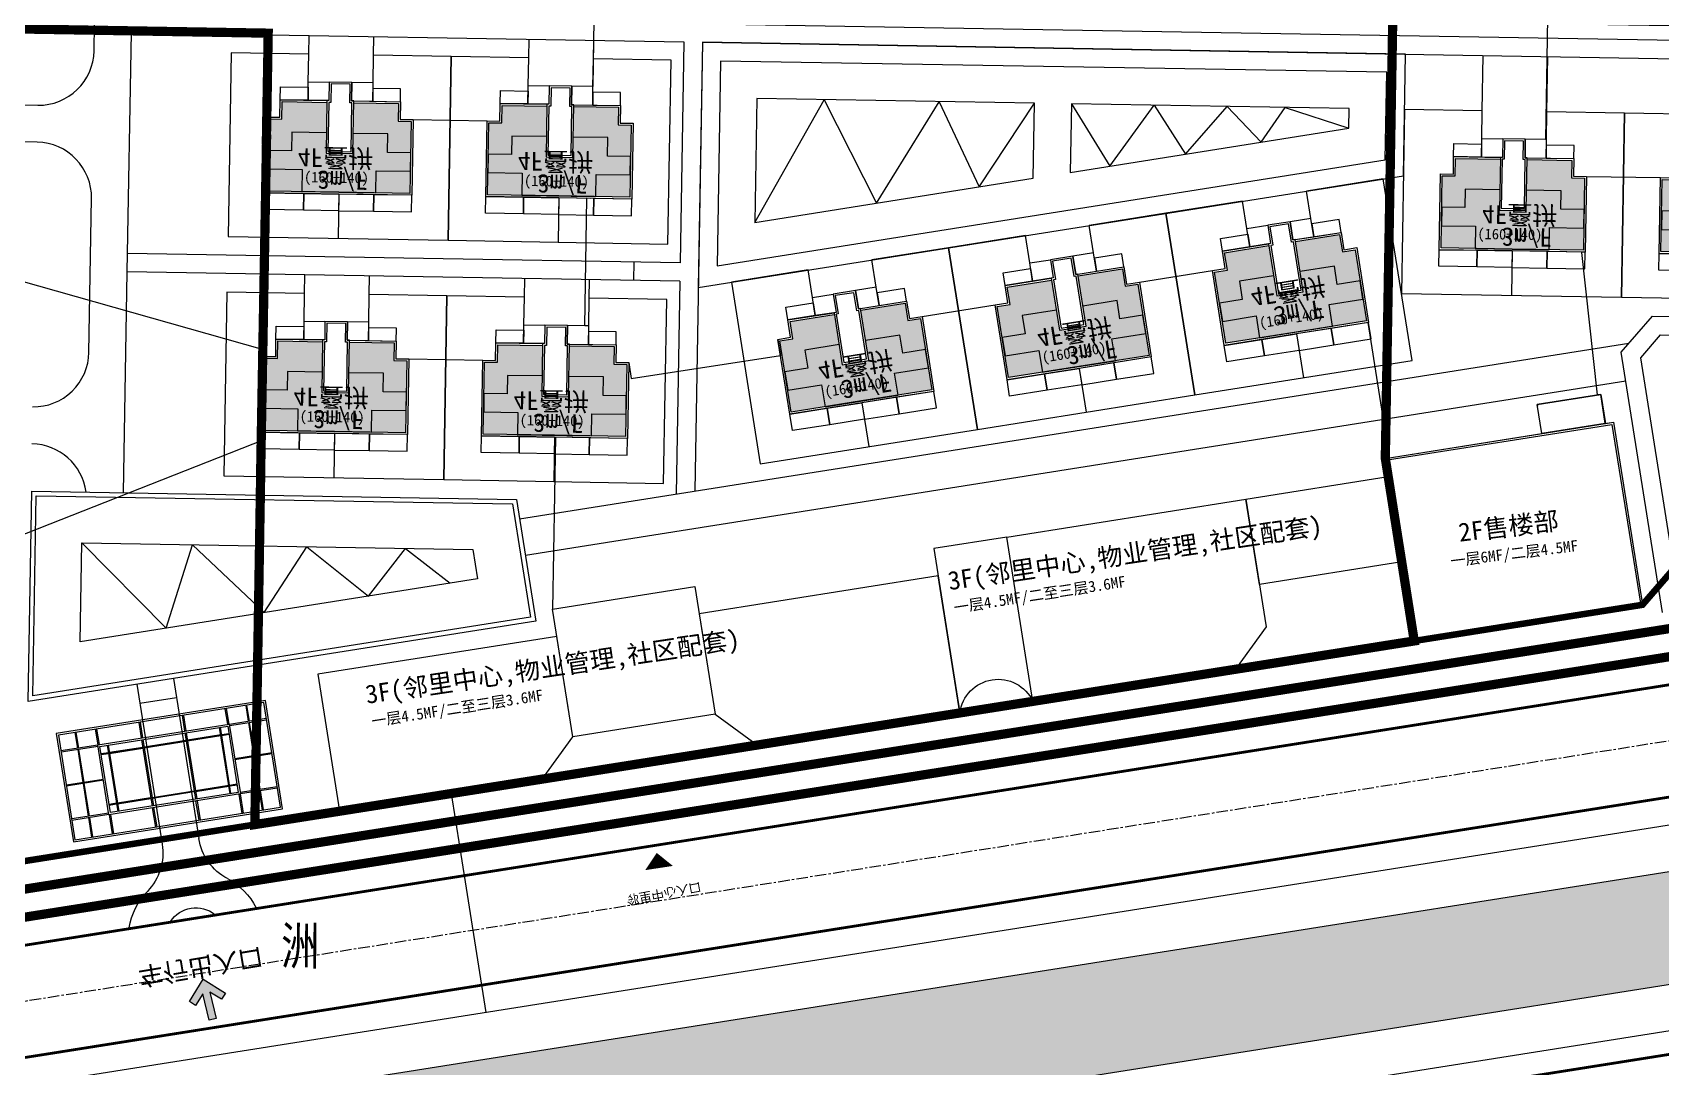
# Model space of a CAD drawing. Header units: millimetres. Extents: x -439850 to 937902, y 3556331 to 4108180.
# Drawn here: x 658582 to 834799, y 3772075 to 3884047 of the extents above; entities that cross this region are included whole.
import ezdxf

# ---------------------------------------------------------------- set-up
doc = ezdxf.new("R2010")
doc.units = ezdxf.units.MM
doc.header["$LTSCALE"] = 1000
doc.header["$MEASUREMENT"] = 0
doc.linetypes.add('CENTER', pattern=[2, 1.25, -0.25, 0.25, -0.25])
doc.linetypes.add('DASHED', pattern=[0.75, 0.5, -0.25])
for name, color, linetype in [('02E1水域', 131, 'Continuous'), ('02E1水域_H', 131, 'Continuous'), ('0总图道路侧石线铺装轮廓线 台阶 转折线 剖面图面层', 4, 'Continuous'), ('11E1水域', 7, 'Continuous'), ('14中心线', 1, 'CENTER'), ('14缘石线', 7, 'Continuous'), ('14道路红线', 7, 'Continuous'), ('18标注', 7, 'Continuous'), ('19图框', 7, 'Continuous'), ('DC调整', 1, 'Continuous'), ('TREE', 3, 'Continuous'), ('商业', 2, 'Continuous'), ('地库线', 7, 'Continuous'), ('建筑外轮廓线', 6, 'Continuous'), ('文字', 7, 'Continuous'), ('红线按路', 200, 'Continuous'), ('道路', 7, 'Continuous')]:
    doc.layers.add(name, color=color, linetype=linetype)
doc.styles.add('-黑体', font='simhei.ttf')
doc.styles.add('ST', font='', dxfattribs={"width": 0.75})
doc.styles.add('坐标标注', font='times.ttf', dxfattribs={"width": 0.75})
doc.styles.add('样式 1', font='simhei.ttf')
doc.styles.get('ST').set_extended_font_data('NSimSun')
doc.dimstyles.new('FAST', dxfattribs={"dimtxt": 1, "dimasz": 0.5, "dimexe": 0.5, "dimexo": 0.5, "dimgap": 1, "dimtad": 1, "dimzin": 4, "dimdsep": 46, "dimtxsty": '坐标标注', "dimblk": '尺寸起止点', "dimcen": 1, "dimadec": 1, "dimazin": 1, "dimtfac": 1, "dimtmove": 2, "dimatfit": 3, "dimldrblk": 'ARCHTICK', "dimfxl": 1.25, "dimarcsym": 0})

# ---------------------------------------------------------------- blocks, each defined once
blk = doc.blocks.new('sagg21asa21fas')
at = {"ltscale": 0.02}
h = blk.add_hatch(color=40, dxfattribs=at)
h.dxf.hatch_style = 1
h.paths.add_polyline_path([(437140.67, 3586214.12), (437139.27, 3586214.12), (437139.27, 3586216.02), (437134.42, 3586216.02), (437134.42, 3586212.72), (437138.17, 3586212.72), (437138.17, 3586210.72), (437140.67, 3586210.72)])
h.paths.add_polyline_path([(437131.52, 3586216.02), (437126.67, 3586216.02), (437126.67, 3586214.12), (437125.27, 3586214.12), (437125.27, 3586210.72), (437127.77, 3586210.72), (437127.77, 3586212.72), (437131.52, 3586212.72)])
h.paths.add_polyline_path([(437140.67, 3586210.72), (437138.17, 3586210.72), (437138.17, 3586212.72), (437134.42, 3586212.72), (437134.42, 3586210.52), (437131.52, 3586210.52), (437131.52, 3586212.72), (437127.77, 3586212.72), (437127.77, 3586210.72), (437125.27, 3586210.72), (437125.27, 3586208.72), (437128.97, 3586208.72), (437128.97, 3586206.32), (437136.97, 3586206.32), (437136.97, 3586208.72), (437140.67, 3586208.72)])
h.paths.add_polyline_path([(437128.97, 3586208.72), (437125.27, 3586208.72), (437125.27, 3586206.32), (437128.97, 3586206.32)], flags=17)
h.paths.add_polyline_path([(437140.67, 3586208.72), (437136.97, 3586208.72), (437136.97, 3586206.32), (437140.67, 3586206.32)], flags=17)
h.paths.add_polyline_path([(437128.83, 3586206.87), (437136.95, 3586206.87), (437136.95, 3586208.98), (437128.83, 3586208.98)], flags=25)
at = {"color": 76, "ltscale": 0.02}
for p, q in [((437129.47, 3586218.22), (437129.47, 3586221.22)), ((437136.47, 3586218.22), (437136.47, 3586221.22)), ((437132.97, 3586206.12), (437132.97, 3586201.32))]:
    blk.add_line(p, q, dxfattribs=at)
blk.add_lwpolyline([(437129.47, 3586221.22), (437121.07, 3586221.22), (437121.07, 3586201.32), (437144.87, 3586201.32), (437144.87, 3586221.22), (437136.47, 3586221.22)], dxfattribs=at)
at = {"layer": '建筑外轮廓线', "color": 8}
for points in [[(437129.47, 3586218.22), (437131.74, 3586218.22), (437131.74, 3586216.22), (437129.47, 3586216.22)], [(437131.94, 3586218.02), (437131.94, 3586216.02), (437131.72, 3586216.02), (437131.72, 3586210.72), (437134.22, 3586210.72), (437134.22, 3586216.02), (437133.99, 3586216.02), (437133.99, 3586218.02)], [(437136.47, 3586218.22), (437134.19, 3586218.22), (437134.19, 3586216.22), (437136.47, 3586216.22)], [(437126.47, 3586217.62), (437129.47, 3586217.62), (437129.47, 3586216.22), (437126.47, 3586216.22)], [(437139.47, 3586217.62), (437136.47, 3586217.62), (437136.47, 3586216.22), (437139.47, 3586216.22)], [(437125.07, 3586206.12), (437129.17, 3586206.12), (437129.17, 3586204.32), (437125.07, 3586204.32)], [(437129.17, 3586206.12), (437132.97, 3586206.12), (437132.97, 3586204.32), (437129.17, 3586204.32)], [(437136.77, 3586206.12), (437132.97, 3586206.12), (437132.97, 3586204.32), (437136.77, 3586204.32)], [(437140.87, 3586206.12), (437136.77, 3586206.12), (437136.77, 3586204.32), (437140.87, 3586204.32)]]:
    blk.add_lwpolyline(points, close=True, dxfattribs=at)
at = {"layer": '建筑外轮廓线', "color": 6}
blk.add_lwpolyline([(437131.74, 3586218.22), (437131.74, 3586216.22), (437131.52, 3586216.22), (437131.52, 3586210.52), (437134.42, 3586210.52), (437134.42, 3586216.22), (437134.19, 3586216.22), (437134.19, 3586218.22)], close=True, dxfattribs=at)
blk.add_lwpolyline([(437134.42, 3586216.22), (437139.47, 3586216.22), (437139.47, 3586214.32), (437140.87, 3586214.32), (437140.87, 3586206.12), (437132.97, 3586206.12), (437125.07, 3586206.12), (437125.07, 3586214.32), (437126.47, 3586214.32), (437126.47, 3586216.22), (437131.52, 3586216.22)], dxfattribs=at)
at = {"layer": '建筑外轮廓线', "color": 8}
for points in [[(437134.42, 3586216.02), (437139.27, 3586216.02), (437139.27, 3586214.12), (437140.67, 3586214.12), (437140.67, 3586206.32), (437132.97, 3586206.32), (437125.27, 3586206.32), (437125.27, 3586214.12), (437126.67, 3586214.12), (437126.67, 3586216.02), (437131.52, 3586216.02)], [(437131.52, 3586212.72), (437127.77, 3586212.72), (437127.77, 3586210.72), (437125.27, 3586210.72), (437125.27, 3586208.72), (437128.97, 3586208.72), (437128.97, 3586206.32), (437136.97, 3586206.32), (437136.97, 3586208.72), (437140.67, 3586208.72), (437140.67, 3586210.72), (437138.17, 3586210.72), (437138.17, 3586212.72), (437134.42, 3586212.72)]]:
    blk.add_lwpolyline(points, dxfattribs=at)
at = {"layer": 'DC调整', "color": 3, "style": '样式 1'}
blk.add_text('(160+140)', height=1.147, dxfattribs=at).set_placement((437129.18, 3586207.34))
blk = doc.blocks.new('aysagafd')
at = {"layer": '0总图道路侧石线铺装轮廓线 台阶 转折线 剖面图面层'}
for p, q in [((439440.11, 3581415.43), (439440.11, 3581419.48)), ((439440.26, 3581415.43), (439440.26, 3581419.48)), ((439443.87, 3581415.43), (439443.87, 3581419.48)), ((439443.97, 3581415.43), (439443.97, 3581419.48)), ((439443.97, 3581415.43), (439443.97, 3581419.48)), ((439447.57, 3581415.43), (439447.57, 3581419.48)), ((439447.72, 3581415.43), (439447.72, 3581419.48)), ((439440.11, 3581417.63), (439438.39, 3581417.63)), ((439440.11, 3581417.53), (439438.39, 3581417.53)), ((439443.87, 3581417.63), (439440.26, 3581417.63)), ((439443.87, 3581417.53), (439440.26, 3581417.53)), ((439447.57, 3581417.63), (439443.97, 3581417.63)), ((439447.57, 3581417.53), (439443.97, 3581417.53)), ((439449.85, 3581417.63), (439447.72, 3581417.63)), ((439449.85, 3581417.53), (439447.72, 3581417.53)), ((439440.09, 3581415.4), (439438.39, 3581415.4)), ((439440.09, 3581415.25), (439438.39, 3581415.25)), ((439447.55, 3581414.43), (439440.29, 3581414.43)), ((439447.55, 3581414.33), (439440.29, 3581414.33)), ((439441.12, 3581415.23), (439441.12, 3581414.43)), ((439441.12, 3581414.33), (439441.12, 3581410.68)), ((439441.22, 3581415.23), (439441.22, 3581414.43)), ((439441.22, 3581414.33), (439441.22, 3581410.68)), ((439446.62, 3581414.43), (439446.62, 3581415.23)), ((439446.62, 3581410.68), (439446.62, 3581414.33)), ((439446.72, 3581414.43), (439446.72, 3581415.23)), ((439446.72, 3581410.68), (439446.72, 3581414.33)), ((439447.75, 3581415.4), (439449.85, 3581415.4)), ((439447.75, 3581415.25), (439449.85, 3581415.25)), ((439438.39, 3581410.68), (439440.09, 3581410.68)), ((439438.39, 3581410.53), (439440.09, 3581410.53)), ((439440.29, 3581410.68), (439447.55, 3581410.68)), ((439440.29, 3581410.53), (439447.55, 3581410.53)), ((439441.12, 3581410.53), (439441.12, 3581405.93)), ((439441.22, 3581410.53), (439441.22, 3581405.93)), ((439446.62, 3581405.93), (439446.62, 3581410.53)), ((439446.72, 3581405.93), (439446.72, 3581410.53)), ((439447.75, 3581410.68), (439449.85, 3581410.68)), ((439447.75, 3581410.53), (439449.85, 3581410.53)), ((439438.39, 3581405.93), (439440.09, 3581405.93)), ((439438.39, 3581405.78), (439440.09, 3581405.78)), ((439440.29, 3581405.93), (439447.55, 3581405.93)), ((439440.29, 3581405.78), (439447.55, 3581405.78)), ((439441.12, 3581405.78), (439441.12, 3581402.13)), ((439441.22, 3581405.78), (439441.22, 3581402.13)), ((439441.22, 3581402.13), (439441.22, 3581405.78)), ((439446.62, 3581402.13), (439446.62, 3581405.78)), ((439446.72, 3581402.13), (439446.72, 3581405.78)), ((439447.75, 3581405.93), (439449.85, 3581405.93)), ((439447.75, 3581405.78), (439449.85, 3581405.78)), ((439440.29, 3581402.13), (439447.55, 3581402.13)), ((439440.29, 3581402.03), (439447.55, 3581402.03)), ((439441.12, 3581402.03), (439441.12, 3581401.23)), ((439441.22, 3581402.03), (439441.22, 3581401.23)), ((439446.62, 3581401.23), (439446.62, 3581402.03)), ((439446.72, 3581401.23), (439446.72, 3581402.03)), ((439440.09, 3581401.2), (439438.39, 3581401.2)), ((439440.09, 3581401.05), (439438.39, 3581401.05)), ((439440.11, 3581401.03), (439440.11, 3581396.98)), ((439440.26, 3581401.03), (439440.26, 3581396.98)), ((439443.87, 3581401.03), (439443.87, 3581396.98)), ((439443.97, 3581401.03), (439443.97, 3581396.98)), ((439443.97, 3581401.03), (439443.97, 3581396.98)), ((439447.57, 3581401.03), (439447.57, 3581396.98)), ((439447.72, 3581401.03), (439447.72, 3581396.98)), ((439447.75, 3581401.2), (439449.85, 3581401.2)), ((439447.75, 3581401.05), (439449.85, 3581401.05)), ((439440.11, 3581398.93), (439438.39, 3581398.93)), ((439440.11, 3581398.83), (439438.39, 3581398.83)), ((439443.87, 3581398.93), (439440.26, 3581398.93)), ((439443.87, 3581398.83), (439440.26, 3581398.83)), ((439447.57, 3581398.93), (439443.97, 3581398.93)), ((439447.57, 3581398.83), (439443.97, 3581398.83)), ((439449.85, 3581398.93), (439447.72, 3581398.93)), ((439449.85, 3581398.83), (439447.72, 3581398.83))]:
    blk.add_line(p, q, dxfattribs=at)
for points in [[(439450.05, 3581396.78), (439450.05, 3581419.68), (439438.19, 3581419.68), (439438.19, 3581396.78)], [(439449.85, 3581396.98), (439449.85, 3581419.48), (439438.39, 3581419.48), (439438.39, 3581396.98)]]:
    blk.add_lwpolyline(points, close=True, dxfattribs=at)
at = {"layer": '0总图道路侧石线铺装轮廓线 台阶 转折线 剖面图面层', "color": 2}
for points in [[(439440.09, 3581401.03), (439440.09, 3581415.43), (439447.75, 3581415.43), (439447.75, 3581401.03)], [(439440.29, 3581415.23), (439447.55, 3581415.23), (439447.55, 3581401.23), (439440.29, 3581401.23)]]:
    blk.add_lwpolyline(points, close=True, dxfattribs=at)
blk = doc.blocks.new('agdsgsdfaf')
at = {"layer": '0总图道路侧石线铺装轮廓线 台阶 转折线 剖面图面层', "color": 0}
blk.add_lwpolyline([(439486.16, 3581418.39), (439486.16, 3581421.56), (439479.2, 3581421.56), (439479.2, 3581421.39)], dxfattribs=at)
for points in [[(439479.2, 3581421.56), (439486.16, 3581421.56), (439486.16, 3581418.39), (439479.2, 3581418.39)], [(439462.06, 3581418.39), (439487.06, 3581418.39), (439487.06, 3581398.39), (439462.06, 3581398.39)], [(439462.26, 3581418.19), (439486.86, 3581418.19), (439486.86, 3581398.59), (439462.26, 3581398.59)]]:
    blk.add_lwpolyline(points, close=True, dxfattribs=at)
blk = doc.blocks.new('尺寸起止点')
for p, q in [((-2, 0), (2, 0)), ((0, -2), (0, 2))]:
    blk.add_line(p, q)
blk.add_lwpolyline([(-1, -1, 0.5, 0.5, 0), (1, 1, 0, 0, 0)], format="xyseb")
blk = doc.blocks.new('*D117')
at = {"layer": '18标注', "color": 0, "lineweight": -2, "ltscale": 0.02, "transparency": 16777216}
for p, q in [((656866, 3856522), (657072, 3857251)), ((657073, 3857251), (683688, 3849732)), ((683482, 3849003), (683688, 3849732))]:
    blk.add_line(p, q, dxfattribs=at)
at = {"layer": 'Defpoints', "color": 0, "ltscale": 0.02, "transparency": 16777216}
for p in [(656866, 3856521), (683482, 3849002), (683688, 3849732)]:
    blk.add_point(p, dxfattribs=at)
at = {"layer": '18标注', "color": 0, "lineweight": -2, "ltscale": 0.02, "transparency": 16777216, "xscale": 0.5, "yscale": 0.5, "zscale": 0.5}
for p, rotation in [((657072, 3857251), 164.2246051162839), ((683688, 3849732), 344.224605116284)]:
    blk.add_blockref('尺寸起止点', p, dxfattribs=dict(at, rotation=rotation))
at = {"layer": '18标注', "color": 0, "ltscale": 0.02, "transparency": 16777216, "insert": (670381, 3853493), "char_height": 1, "attachment_point": 5, "rotation": 344.22461, "style": '坐标标注'}
blk.add_mtext('27657.54', dxfattribs=at)
blk = doc.blocks.new('_ArchTick')
at = {"color": 0, "linetype": 'ByBlock', "const_width": 0.4}
blk.add_lwpolyline([(-0.5, -0.5), (0.5, 0.5)], dxfattribs=at)
blk = doc.blocks.new('*D118')
at = {"layer": '18标注', "color": 0, "lineweight": -2, "ltscale": 0.02, "transparency": 16777216}
for p, q in [((656727, 3829412), (683648, 3840030)), ((683344, 3840803), (683649, 3840029)), ((656421, 3830185), (656726, 3829412))]:
    blk.add_line(p, q, dxfattribs=at)
at = {"layer": 'Defpoints', "color": 0, "ltscale": 0.02, "transparency": 16777216}
for p in [(683343, 3840803), (683648, 3840030), (656421, 3830186)]:
    blk.add_point(p, dxfattribs=at)
at = {"layer": '18标注', "color": 0, "lineweight": -2, "ltscale": 0.02, "transparency": 16777216, "xscale": 0.5, "yscale": 0.5, "zscale": 0.5}
for p, rotation in [((683648, 3840030), 21.52295593670336), ((656726, 3829412), 201.5229559367034)]:
    blk.add_blockref('尺寸起止点', p, dxfattribs=dict(at, rotation=rotation))
at = {"layer": '18标注', "color": 0, "ltscale": 0.02, "transparency": 16777216, "insert": (670187, 3834722), "char_height": 1, "attachment_point": 5, "rotation": 21.52296, "style": '坐标标注'}
blk.add_mtext('28940.36', dxfattribs=at)
blk = doc.blocks.new('*D120')
at = {"layer": '18标注', "color": 0, "lineweight": -2, "ltscale": 0.02, "transparency": 16777216}
for p, q in [((719219, 3878203), (719452, 3892000)), ((719444, 3892001), (719453, 3892000)), ((719210, 3878203), (719219, 3878202))]:
    blk.add_line(p, q, dxfattribs=at)
at = {"layer": 'Defpoints', "color": 0, "ltscale": 0.02, "transparency": 16777216}
for p in [(719443, 3892001), (719452, 3892000), (719210, 3878203)]:
    blk.add_point(p, dxfattribs=at)
at = {"layer": '18标注', "color": 0, "lineweight": -2, "ltscale": 0.02, "transparency": 16777216, "xscale": 0.5, "yscale": 0.5, "zscale": 0.5}
for p, rotation in [((719452, 3892000), 89.03166356674527), ((719219, 3878202), 269.0316635667453)]:
    blk.add_blockref('尺寸起止点', p, dxfattribs=dict(at, rotation=rotation))
at = {"layer": '18标注', "color": 0, "ltscale": 0.02, "transparency": 16777216, "insert": (719334, 3885101), "char_height": 1, "attachment_point": 5, "rotation": 89.03166, "style": '坐标标注'}
blk.add_mtext('13800.00', dxfattribs=at)
blk = doc.blocks.new('*D121')
at = {"layer": '18标注', "color": 0, "lineweight": -2, "ltscale": 0.02, "transparency": 16777216}
for p, q in [((718328, 3852314), (718561, 3866111)), ((718976, 3866105), (718561, 3866112)), ((718742, 3852307), (718327, 3852314))]:
    blk.add_line(p, q, dxfattribs=at)
at = {"layer": 'Defpoints', "color": 0, "ltscale": 0.02, "transparency": 16777216}
for p in [(718561, 3866112), (718976, 3866105), (718743, 3852307)]:
    blk.add_point(p, dxfattribs=at)
at = {"layer": '18标注', "color": 0, "lineweight": -2, "ltscale": 0.02, "transparency": 16777216, "xscale": 0.5, "yscale": 0.5, "zscale": 0.5}
for p, rotation in [((718561, 3866112), 89.03166356674527), ((718328, 3852314), 269.0316635667453)]:
    blk.add_blockref('尺寸起止点', p, dxfattribs=dict(at, rotation=rotation))
at = {"layer": '18标注', "color": 0, "ltscale": 0.02, "transparency": 16777216, "insert": (718443, 3859213), "char_height": 1, "attachment_point": 5, "rotation": 89.03166, "style": '坐标标注'}
blk.add_mtext('13800.00', dxfattribs=at)
blk = doc.blocks.new('*D122')
at = {"layer": '18标注', "color": 0, "lineweight": -2, "ltscale": 0.02, "transparency": 16777216}
for p, q in [((714879, 3821676), (715194, 3840264)), ((715151, 3840266), (715194, 3840265)), ((714837, 3821676), (714880, 3821676))]:
    blk.add_line(p, q, dxfattribs=at)
at = {"layer": 'Defpoints', "color": 0, "ltscale": 0.02, "transparency": 16777216}
for p in [(715150, 3840266), (715194, 3840265), (714836, 3821676)]:
    blk.add_point(p, dxfattribs=at)
at = {"layer": '18标注', "color": 0, "lineweight": -2, "ltscale": 0.02, "transparency": 16777216, "xscale": 0.5, "yscale": 0.5, "zscale": 0.5}
for p, rotation in [((715194, 3840265), 89.03166356674527), ((714879, 3821676), 269.0316635667453)]:
    blk.add_blockref('尺寸起止点', p, dxfattribs=dict(at, rotation=rotation))
at = {"layer": '18标注', "color": 0, "ltscale": 0.02, "transparency": 16777216, "insert": (715035, 3830970), "char_height": 1, "attachment_point": 5, "rotation": 89.03166, "style": '坐标标注'}
blk.add_mtext('18591.88', dxfattribs=at)
blk = doc.blocks.new('*D123')
at = {"layer": '18标注', "color": 0, "lineweight": -2, "ltscale": 0.02, "transparency": 16777216}
for p, q in [((739213, 3850849), (739483, 3849119)), ((723347, 3846602), (739482, 3849119)), ((723076, 3848332), (723346, 3846602))]:
    blk.add_line(p, q, dxfattribs=at)
at = {"layer": 'Defpoints', "color": 0, "ltscale": 0.02, "transparency": 16777216}
for p in [(739213, 3850850), (739483, 3849119), (723076, 3848333)]:
    blk.add_point(p, dxfattribs=at)
at = {"layer": '18标注', "color": 0, "lineweight": -2, "ltscale": 0.02, "transparency": 16777216, "xscale": 0.5, "yscale": 0.5, "zscale": 0.5}
for p, rotation in [((739483, 3849119), 8.8658795685644), ((723346, 3846602), 188.8658795685643)]:
    blk.add_blockref('尺寸起止点', p, dxfattribs=dict(at, rotation=rotation))
at = {"layer": '18标注', "color": 0, "ltscale": 0.02, "transparency": 16777216, "insert": (731414, 3847862), "char_height": 1, "attachment_point": 5, "rotation": 8.86588, "style": '坐标标注'}
blk.add_mtext('16331.59', dxfattribs=at)
blk = doc.blocks.new('*D70')
at = {"layer": '18标注', "color": 0, "lineweight": -2, "ltscale": 0.02, "transparency": 16777216}
for p, q in [((803114, 3852671), (803039, 3852659)), ((803039, 3852659), (805355, 3838042)), ((805430, 3838053), (805354, 3838041))]:
    blk.add_line(p, q, dxfattribs=at)
at = {"layer": 'Defpoints', "color": 0, "ltscale": 0.02, "transparency": 16777216}
for p in [(803115, 3852671), (805355, 3838041), (805431, 3838053)]:
    blk.add_point(p, dxfattribs=at)
at = {"layer": '18标注', "color": 0, "lineweight": -2, "ltscale": 0.02, "transparency": 16777216, "xscale": 0.5, "yscale": 0.5, "zscale": 0.5}
for p, rotation in [((803039, 3852659), 99.00195863365231), ((805355, 3838041), 279.0019586336523)]:
    blk.add_blockref('尺寸起止点', p, dxfattribs=dict(at, rotation=rotation))
at = {"layer": '18标注', "color": 0, "ltscale": 0.02, "transparency": 16777216, "insert": (804199, 3845350), "char_height": 1, "attachment_point": 5, "rotation": 279.00196, "style": '坐标标注'}
blk.add_mtext('14800.00', dxfattribs=at)
blk = doc.blocks.new('*D125')
at = {"layer": '18标注', "color": 0, "lineweight": -2, "ltscale": 0.02, "transparency": 16777216}
for p, q in [((822284, 3872460), (822585, 3890257)), ((822655, 3890256), (822584, 3890257)), ((822354, 3872459), (822283, 3872460))]:
    blk.add_line(p, q, dxfattribs=at)
at = {"layer": 'Defpoints', "color": 0, "ltscale": 0.02, "transparency": 16777216}
for p in [(822585, 3890257), (822655, 3890256), (822354, 3872459)]:
    blk.add_point(p, dxfattribs=at)
at = {"layer": '18标注', "color": 0, "lineweight": -2, "ltscale": 0.02, "transparency": 16777216, "xscale": 0.5, "yscale": 0.5, "zscale": 0.5}
for p, rotation in [((822585, 3890257), 89.03166356674527), ((822284, 3872460), 269.0316635667453)]:
    blk.add_blockref('尺寸起止点', p, dxfattribs=dict(at, rotation=rotation))
at = {"layer": '18标注', "color": 0, "ltscale": 0.02, "transparency": 16777216, "insert": (822433, 3881359), "char_height": 1, "attachment_point": 5, "rotation": 89.03166, "style": '坐标标注'}
blk.add_mtext('17800.00', dxfattribs=at)
blk = doc.blocks.new('*D126')
at = {"layer": '18标注', "color": 0, "lineweight": -2, "ltscale": 0.02, "transparency": 16777216}
for p, q in [((826549, 3860286), (826162, 3860244)), ((826163, 3860243), (827848, 3844839)), ((828234, 3844881), (827848, 3844838))]:
    blk.add_line(p, q, dxfattribs=at)
at = {"layer": 'Defpoints', "color": 0, "ltscale": 0.02, "transparency": 16777216}
for p in [(826549, 3860286), (827848, 3844838), (828235, 3844881)]:
    blk.add_point(p, dxfattribs=at)
at = {"layer": '18标注', "color": 0, "lineweight": -2, "ltscale": 0.02, "transparency": 16777216, "xscale": 0.5, "yscale": 0.5, "zscale": 0.5}
for p, rotation in [((826163, 3860244), 96.24452158479336), ((827848, 3844838), 276.2445215847934)]:
    blk.add_blockref('尺寸起止点', p, dxfattribs=dict(at, rotation=rotation))
at = {"layer": '18标注', "color": 0, "ltscale": 0.02, "transparency": 16777216, "insert": (827007, 3852541), "char_height": 1, "attachment_point": 5, "rotation": 276.24452, "style": '坐标标注'}
blk.add_mtext('15497.33', dxfattribs=at)
blk = doc.blocks.new('*D93')
at = {"layer": '18标注', "color": 0, "lineweight": -2, "ltscale": 0.02, "transparency": 16777216}
blk.add_line((699747, 3874631), (707745, 3874496), dxfattribs=at)
at = {"layer": 'Defpoints', "color": 0, "ltscale": 0.02, "transparency": 16777216}
for p in [(699747, 3874631), (707746, 3874496), (707746, 3874496)]:
    blk.add_point(p, dxfattribs=at)
at = {"layer": '18标注', "color": 0, "lineweight": -2, "ltscale": 0.02, "transparency": 16777216, "xscale": 0.5, "yscale": 0.5, "zscale": 0.5}
for p, rotation in [((699747, 3874631), 179.0316652773837), ((707746, 3874496), 359.0316652773836)]:
    blk.add_blockref('尺寸起止点', p, dxfattribs=dict(at, rotation=rotation))
at = {"layer": '18标注', "color": 0, "ltscale": 0.02, "transparency": 16777216, "insert": (703746, 3874565), "char_height": 1, "attachment_point": 5, "rotation": 359.03167, "style": '坐标标注'}
blk.add_mtext('8000.00', dxfattribs=at)
blk = doc.blocks.new('*D94')
at = {"layer": '18标注', "color": 0, "lineweight": -2, "ltscale": 0.02, "transparency": 16777216}
blk.add_line((699280, 3848735), (707278, 3848600), dxfattribs=at)
at = {"layer": 'Defpoints', "color": 0, "ltscale": 0.02, "transparency": 16777216}
for p in [(699280, 3848735), (707279, 3848600), (707279, 3848600)]:
    blk.add_point(p, dxfattribs=at)
at = {"layer": '18标注', "color": 0, "lineweight": -2, "ltscale": 0.02, "transparency": 16777216, "xscale": 0.5, "yscale": 0.5, "zscale": 0.5}
for p, rotation in [((699280, 3848735), 179.0316652705689), ((707279, 3848600), 359.0316652705689)]:
    blk.add_blockref('尺寸起止点', p, dxfattribs=dict(at, rotation=rotation))
at = {"layer": '18标注', "color": 0, "ltscale": 0.02, "transparency": 16777216, "insert": (703279, 3848669), "char_height": 1, "attachment_point": 5, "rotation": 359.03167, "style": '坐标标注'}
blk.add_mtext('8000.00', dxfattribs=at)
blk = doc.blocks.new('*D95')
at = {"layer": '18标注', "color": 0, "lineweight": -2, "ltscale": 0.02, "transparency": 16777216}
blk.add_line((826688, 3868485), (834686, 3868350), dxfattribs=at)
at = {"layer": 'Defpoints', "color": 0, "ltscale": 0.02, "transparency": 16777216}
for p in [(826688, 3868485), (834687, 3868350), (834687, 3868350)]:
    blk.add_point(p, dxfattribs=at)
at = {"layer": '18标注', "color": 0, "lineweight": -2, "ltscale": 0.02, "transparency": 16777216, "xscale": 0.5, "yscale": 0.5, "zscale": 0.5}
for p, rotation in [((826688, 3868485), 179.0316652671399), ((834687, 3868350), 359.0316652671399)]:
    blk.add_blockref('尺寸起止点', p, dxfattribs=dict(at, rotation=rotation))
at = {"layer": '18标注', "color": 0, "ltscale": 0.02, "transparency": 16777216, "insert": (830687, 3868419), "char_height": 1, "attachment_point": 5, "rotation": 359.03167, "style": '坐标标注'}
blk.add_mtext('8000.00', dxfattribs=at)
blk = doc.blocks.new('*D96')
at = {"layer": '18标注', "color": 0, "lineweight": -2, "ltscale": 0.02, "transparency": 16777216}
blk.add_line((754819, 3853322), (762719, 3854574), dxfattribs=at)
at = {"layer": 'Defpoints', "color": 0, "ltscale": 0.02, "transparency": 16777216}
for p in [(762720, 3854574), (762720, 3854574), (754818, 3853322)]:
    blk.add_point(p, dxfattribs=at)
at = {"layer": '18标注', "color": 0, "lineweight": -2, "ltscale": 0.02, "transparency": 16777216, "xscale": 0.5, "yscale": 0.5, "zscale": 0.5}
for p, rotation in [((762720, 3854574), 9.0019524049008), ((754818, 3853322), 189.0019524049008)]:
    blk.add_blockref('尺寸起止点', p, dxfattribs=dict(at, rotation=rotation))
at = {"layer": '18标注', "color": 0, "ltscale": 0.02, "transparency": 16777216, "insert": (758769, 3853950), "char_height": 1, "attachment_point": 5, "rotation": 9.00195, "style": '坐标标注'}
blk.add_mtext('8000.00', dxfattribs=at)
blk = doc.blocks.new('*D97')
at = {"layer": '18标注', "color": 0, "lineweight": -2, "ltscale": 0.02, "transparency": 16777216}
blk.add_line((778326, 3857046), (786226, 3858298), dxfattribs=at)
at = {"layer": 'Defpoints', "color": 0, "ltscale": 0.02, "transparency": 16777216}
for p in [(786227, 3858298), (786227, 3858298), (778325, 3857046)]:
    blk.add_point(p, dxfattribs=at)
at = {"layer": '18标注', "color": 0, "lineweight": -2, "ltscale": 0.02, "transparency": 16777216, "xscale": 0.5, "yscale": 0.5, "zscale": 0.5}
for p, rotation in [((786227, 3858298), 9.001960182445028), ((778325, 3857046), 189.001960182445)]:
    blk.add_blockref('尺寸起止点', p, dxfattribs=dict(at, rotation=rotation))
at = {"layer": '18标注', "color": 0, "ltscale": 0.02, "transparency": 16777216, "insert": (782276, 3857673), "char_height": 1, "attachment_point": 5, "rotation": 9.00196, "style": '坐标标注'}
blk.add_mtext('8000.00', dxfattribs=at)
blk = doc.blocks.new('*D73')
at = {"layer": '18标注', "color": 0, "lineweight": -2, "ltscale": 0.02, "transparency": 16777216}
blk.add_line((707668, 3778018), (704852, 3795795), dxfattribs=at)
at = {"layer": 'Defpoints', "color": 0, "ltscale": 0.02, "transparency": 16777216}
for p in [(704852, 3795796), (704852, 3795796), (707668, 3778017)]:
    blk.add_point(p, dxfattribs=at)
at = {"layer": '18标注', "color": 0, "lineweight": -2, "ltscale": 0.02, "transparency": 16777216, "xscale": 0.5, "yscale": 0.5, "zscale": 0.5}
for p, rotation in [((704852, 3795796), 99.00195863784595), ((707668, 3778017), 279.001958637846)]:
    blk.add_blockref('尺寸起止点', p, dxfattribs=dict(at, rotation=rotation))
at = {"layer": '18标注', "color": 0, "ltscale": 0.02, "transparency": 16777216, "insert": (706262, 3786907), "char_height": 1, "attachment_point": 5, "rotation": 279.00196, "style": '坐标标注'}
blk.add_mtext('18000.00', dxfattribs=at)
blk = doc.blocks.new('*D76')
at = {"layer": '18标注', "color": 0, "lineweight": -2, "ltscale": 0.02, "transparency": 16777216}
blk.add_line((704852, 3795796), (703913, 3801721), dxfattribs=at)
at = {"layer": 'Defpoints', "color": 0, "ltscale": 0.02, "transparency": 16777216}
for p in [(703913, 3801722), (703913, 3801722), (704852, 3795796)]:
    blk.add_point(p, dxfattribs=at)
at = {"layer": '18标注', "color": 0, "lineweight": -2, "ltscale": 0.02, "transparency": 16777216, "xscale": 0.5, "yscale": 0.5, "zscale": 0.5}
for p, rotation in [((703913, 3801722), 99.00195863689599), ((704852, 3795796), 279.001958636896)]:
    blk.add_blockref('尺寸起止点', p, dxfattribs=dict(at, rotation=rotation))
at = {"layer": '18标注', "color": 0, "ltscale": 0.02, "transparency": 16777216, "insert": (706158, 3799067), "char_height": 1, "attachment_point": 5, "rotation": 279.00196, "style": '坐标标注'}
blk.add_mtext('6000.00', dxfattribs=at)
blk = doc.blocks.new('*D99')
at = {"layer": '18标注', "color": 0, "lineweight": -2, "ltscale": 0.02, "transparency": 16777216}
blk.add_line((670195, 3811483), (674144, 3812108), dxfattribs=at)
at = {"layer": 'Defpoints', "color": 0, "ltscale": 0.02, "transparency": 16777216}
for p in [(674145, 3812108), (674145, 3812108), (670194, 3811483)]:
    blk.add_point(p, dxfattribs=at)
at = {"layer": '18标注', "color": 0, "lineweight": -2, "ltscale": 0.02, "transparency": 16777216, "xscale": 0.5, "yscale": 0.5, "zscale": 0.5}
for p, rotation in [((674145, 3812108), 9.001958597788846), ((670194, 3811483), 189.0019585977888)]:
    blk.add_blockref('尺寸起止点', p, dxfattribs=dict(at, rotation=rotation))
at = {"layer": '18标注', "color": 0, "ltscale": 0.02, "transparency": 16777216, "insert": (672169, 3811797), "char_height": 1, "attachment_point": 5, "rotation": 9.00196, "style": '坐标标注'}
blk.add_mtext('4000.00', dxfattribs=at)
blk = doc.blocks.new('*D101')
at = {"layer": '18标注', "color": 0, "lineweight": -2, "ltscale": 0.02, "transparency": 16777216}
blk.add_line((723615, 3857226), (723649, 3859224), dxfattribs=at)
at = {"layer": 'Defpoints', "color": 0, "ltscale": 0.02, "transparency": 16777216}
for p in [(723649, 3859225), (723649, 3859225), (723615, 3857225)]:
    blk.add_point(p, dxfattribs=at)
at = {"layer": '18标注', "color": 0, "lineweight": -2, "ltscale": 0.02, "transparency": 16777216, "xscale": 0.5, "yscale": 0.5, "zscale": 0.5}
for p, rotation in [((723649, 3859225), 89.03166357672914), ((723615, 3857225), 269.0316635767291)]:
    blk.add_blockref('尺寸起止点', p, dxfattribs=dict(at, rotation=rotation))
at = {"layer": '18标注', "color": 0, "ltscale": 0.02, "transparency": 16777216, "insert": (723630, 3858225), "char_height": 1, "attachment_point": 5, "rotation": 89.03166, "style": '坐标标注'}
blk.add_mtext('2000.00', dxfattribs=at)

msp = doc.modelspace()

# ---------------------------------------------------------------- hatches: boundary and pattern name
at = {"layer": '02E1水域_H', "extrusion": (0, 0, -1)}
msp.add_hatch(color=137, dxfattribs=at).paths.add_polyline_path([(-506472.664, 3737158.15), (-506430.808, 3732848.622), (-510273.849, 3729534.06), (-865589.902, 3785823.045), (-869502.729, 3790369.477), (-869535.385, 3794671.17), (-865682.248, 3797987.322), (-510392.034, 3741702.43)])
at = {"layer": '19图框', "linetype": 'Continuous'}
msp.add_hatch(color=256, dxfattribs=at).paths.add_polyline_path([(675561.939, 3779212.771), (676234.067, 3778795.976), (677012.563, 3780051.384), (677680.983, 3777200.753), (678450.969, 3777381.3), (677782.549, 3780231.932), (679037.957, 3779453.436), (679454.753, 3780125.565), (677051.949, 3781615.575)])

# ---------------------------------------------------------------- linework, layer by layer
at = {"layer": '02E1水域', "color": 7, "linetype": 'Continuous', "lineweight": 0, "ltscale": 0.02, "extrusion": (0, 0, -1)}
msp.add_lwpolyline([(-506472.664, 3737158.15), (-506430.808, 3732848.622), (-510273.849, 3729534.06), (-865589.902, 3785823.045), (-869502.729, 3790369.477), (-869535.385, 3794671.17), (-865682.248, 3797987.322), (-510392.034, 3741702.43)], close=True, dxfattribs=at)
at = {"layer": '11E1水域', "extrusion": (0, 0, -1)}
for points in [[(-865682.248, 3797987.322), (-510392.034, 3741702.43)], [(-510273.849, 3729534.06), (-865589.902, 3785823.045)]]:
    msp.add_lwpolyline(points, dxfattribs=at)
at = {"layer": '14中心线', "extrusion": (0, 0, -1)}
msp.add_lwpolyline([(-884691.461, 3815173.34), (-498636.006, 3754014.634)], dxfattribs=at)
at = {"layer": '14缘石线', "extrusion": (0, 0, -1), "const_width": 300}
for points in [[(-858145.862, 3817042.824), (-527061.145, 3764592.554)], [(-860648.198, 3805289.595), (-513608.109, 3750311.684)], [(-864376.502, 3778037.289), (-517328.876, 3723058.184)]]:
    msp.add_lwpolyline(points, dxfattribs=at)
at = {"layer": '14道路红线', "extrusion": (0, 0, -1)}
for points in [[(-857332.684, 3819951.412), (-526591.74, 3767555.603)], [(-860714.56, 3802262.696), (-515449.22, 3747565.94)], [(-860545.26, 3779961.522), (-515232.546, 3725257.261)]]:
    msp.add_lwpolyline(points, dxfattribs=at)
at = {"layer": '19图框', "color": 6, "ltscale": 0.3, "const_width": 705.6, "flags": 128}
msp.add_lwpolyline([(851486.179, 3933574.985), (589063.361, 3938010.524), (584635.536, 3931659.054), (549312.571, 3882340.11), (515240.811, 3856204.658, 0.0259078226), (512140.221, 3805865.471), (511967.596, 3788092.059), (528402.428, 3773917.275), (832749.857, 3822131.837), (850097.005, 3842133.791)], format="xyb", close=True, dxfattribs=at)
at = {"layer": '19图框', "flags": 128}
msp.add_lwpolyline([(679442.49, 3780122.622), (679025.694, 3779450.494), (677770.285, 3780228.989), (678438.706, 3777378.358), (677668.72, 3777197.81), (677000.3, 3780048.442), (676221.804, 3778793.033), (675549.675, 3779209.829), (677039.686, 3781612.633)], close=True, dxfattribs=at)
at = {"layer": 'TREE', "color": 145, "ltscale": 0.02}
msp.add_lwpolyline([(821360.517, 3843791.55), (828234.791, 3844880.569), (828731.577, 3841744.675), (829620.492, 3841885.497), (832749.857, 3822131.837), (808057.782, 3818220.131), (804928.417, 3837973.791), (821857.304, 3840655.656), (821360.517, 3843791.55)], dxfattribs=at)
at = {"layer": '商业', "color": 0, "ltscale": 0.02}
msp.add_line((689442.345, 3814616.194), (691789.369, 3799800.949), dxfattribs=at)
for points in [[(789852.753, 3833560.571), (805241.354, 3835998.425), (806704.028, 3826765.503), (791315.427, 3824327.649)], [(763989.504, 3829463.328), (789852.753, 3833560.571), (792043.308, 3819733.009), (788718.449, 3815156.404), (766805.932, 3811685.034)], [(714836.19, 3821676.486), (730224.791, 3824114.34), (732415.346, 3810286.778), (717026.745, 3807848.924)], [(756557.444, 3825248.534), (730694.195, 3821151.291), (732415.346, 3810286.778), (736991.951, 3806961.919), (758904.468, 3810433.289)], [(715305.594, 3818713.437), (689442.345, 3814616.194), (691789.369, 3799800.949), (713701.886, 3803272.319), (717026.745, 3807848.924)]]:
    msp.add_lwpolyline(points, close=True, dxfattribs=at)
msp.add_lwpolyline([(763989.504, 3829463.328), (756088.04, 3828211.582), (758435.063, 3813396.338), (758904.468, 3810433.289, -0.7499999997), (766805.932, 3811685.034)], format="xyb", close=True, dxfattribs=at)
at = {"layer": '地库线', "color": 5, "linetype": 'DASHED', "ltscale": 0.005, "const_width": 1000}
msp.add_lwpolyline([(563016.236, 3886029.57), (671718.187, 3884192.263), (671718.187, 3884192.263), (684073.253, 3883983.435), (683879.137, 3872498.791), (683894.274, 3872498.536), (683251.749, 3836275.949), (683259.317, 3836275.821), (682910.235, 3814726.981), (682625.844, 3798349.269), (691787.94, 3799795.868), (808057.782, 3818220.131), (805241.354, 3835998.425), (804928.417, 3837973.791), (805735.535, 3885725.923), (850799.931, 3884995.058), (850914.85, 3891794.087), (850914.85, 3891794.087), (851486.179, 3933574.985), (679955.683, 3936474.238), (589063.361, 3938010.524)], dxfattribs=at)
at = {"layer": '文字', "ltscale": 0.02, "extrusion": (0, 0, -1)}
msp.add_lwpolyline([(-726107.547, 3795282.972, 0, 3032.204, 0), (-726357.154, 3793649.691, 3032.204, 3032.204, 0)], format="xyseb", dxfattribs=at)
at = {"layer": '红线按路', "color": 1, "linetype": 'DASHED', "ltscale": 0.005, "extrusion": (0, 0, -1), "const_width": 1000}
msp.add_lwpolyline([(-871437.885, 3930244.168), (-867590.445, 3939303.644), (-569101.689, 3944348.779), (-568301.616, 3943201.117), (-534782.636, 3896400.951), (-513490.158, 3880068.113, -0.0378720482), (-507140.456, 3805914.031), (-506932.582, 3784511.319), (-526591.74, 3767555.603), (-857332.684, 3819951.412), (-869983.93, 3834538.803)], format="xyb", close=True, dxfattribs=at)
at = {"layer": '红线按路', "color": 62, "linetype": 'DASHED', "ltscale": 0.005, "extrusion": (0, 0, -1), "const_width": 1000}
msp.add_lwpolyline([(-845041.27, 3821041.624), (-527497.084, 3770736.439), (-509945.959, 3785874.009), (-510140.315, 3805884.895, 0.0395090431), (-516974.54, 3882740.88), (-534782.636, 3896400.951), (-567000.077, 3941383.872), (-861530.336, 3936405.645), (-860040.468, 3838336.297), (-845041.27, 3821041.624)], format="xyb", dxfattribs=at)
at = {"layer": '道路', "color": 145, "ltscale": 0.02, "extrusion": (0, 0, -1)}
for p, q in [((665234.352, 3882083.56), (665686.113, 3908811.438)), ((669301.915, 3886047.086), (855768.938, 3882895.369)), ((668830.41, 3858151.07), (669268.116, 3884047.371)), ((669268.116, 3884047.371), (729048.269, 3883036.951)), ((729048.269, 3883036.951), (728644.363, 3859140.364)), ((731047.984, 3883003.151), (730226.76, 3834416.528)), ((731047.984, 3883003.151), (855735.139, 3880895.655)), ((656602.479, 3876228.601), (659133.809, 3876185.816)), ((659066.21, 3872186.383), (624320.098, 3872773.671)), ((664682.753, 3849448.99), (664963.954, 3866085.841)), ((728644.363, 3859140.364), (668864.209, 3860150.784)), ((668426.503, 3834254.483), (668830.41, 3858151.07)), ((728610.563, 3857140.65), (668830.41, 3858151.07)), ((728610.563, 3857140.65), (728221.104, 3834098.793)), ((831263.501, 3850422.756), (711268.763, 3831413.205)), ((830943.749, 3846322.218), (711894.635, 3827462.473)), ((669868.117, 3813540.196), (672609.999, 3796232.462)), ((673818.849, 3814166.069), (676560.731, 3796858.334)), ((664814.324, 3806766), (664813.462, 3806771.44))]:
    msp.add_line(p, q, dxfattribs=at)
at = {"layer": '道路', "color": 145, "ltscale": 0.02}
for points in [[(688465.015, 3881722.614), (688498.815, 3883722.329)], [(695464.015, 3881604.315), (695497.815, 3883604.03)], [(712261.616, 3881320.398), (712295.416, 3883320.113)], [(719260.617, 3881202.1), (719294.416, 3883201.814)], [(731047.984, 3883003.151), (730599.459, 3856466.76), (806886.085, 3868556.794), (807108.531, 3881717.555), (731047.984, 3883003.151)], [(815405.933, 3875576.455), (815507.332, 3881575.596)], [(822404.933, 3875458.156), (822506.332, 3881457.297)], [(766977.144, 3876395.01), (736945.728, 3876902.609), (736719.388, 3863511.539), (766840.069, 3868285.116), (766977.144, 3876395.01)], [(736719.388, 3863511.539), (744208.943, 3876779.844), (749878.209, 3865596.972), (756660.875, 3876569.378), (760993.966, 3867358.615), (766977.144, 3876395.01)], [(770976.573, 3876327.41), (770851.385, 3868920.836), (800972.065, 3873694.412), (801007.989, 3875819.811), (770976.573, 3876327.41)], [(770976.573, 3876327.41), (775126.116, 3869598.302), (779916.709, 3876176.302), (783297.486, 3870893.315), (787802.189, 3876043.019), (791505.178, 3872194.084), (794094.939, 3875936.657), (800972.065, 3873694.412)], [(687997.972, 3855826.809), (688031.772, 3857826.524)], [(694996.972, 3855708.51), (695030.772, 3857708.225)], [(711794.573, 3855424.593), (711828.373, 3857424.308)], [(718793.573, 3855306.294), (718827.373, 3857306.009)], [(834909.934, 3821286.268), (830443.653, 3849479.003), (833817.213, 3853362.417), (859262.121, 3852934.134)], [(836572.364, 3823574.57), (832564.887, 3848871.165), (834715.679, 3851347.011), (857232.021, 3850968.021)], [(663899.204, 3828830.218), (673035.067, 3819610.491), (675885.172, 3828627.629), (683626.21, 3821288.335), (688253.034, 3828418.584), (694915.488, 3823076.776), (698935.614, 3828238.025), (703751.756, 3824476.613)]]:
    msp.add_lwpolyline(points, dxfattribs=at)
for points in [[(733013.898, 3880969.637), (732639.435, 3858815.02), (804914.745, 3870269.333), (805075.017, 3879751.64)], [(710932.465, 3833536.037), (713017.292, 3820375.866), (658108.495, 3811677.243), (658492.939, 3834422.382)], [(710504.304, 3833043.202), (712445.216, 3820791.474), (658618.488, 3812264.271), (658984.418, 3833914.004)], [(706222.697, 3828114.857), (706724.46, 3824947.548), (663718.423, 3818134.553), (663899.204, 3828830.218)]]:
    msp.add_lwpolyline(points, close=True, dxfattribs=at)
for centre, start, end in [((659235.208, 3882184.959), 269.0316659, 359.03166367), ((658964.811, 3866187.24), 359.03166367, 89.03166359), ((658683.61, 3849550.389), 269.03166359, 359.03166367), ((658413.213, 3833552.674), 7.37793511, 89.03166359)]:
    msp.add_arc(centre, 6000, start, end, dxfattribs=at)
at = {"layer": '道路', "color": 145, "ltscale": 0.02, "extrusion": (0, 0, -1)}
for centre, radius, start, end in [((-666683.901, 3795293.652), 6000, 170.99804139, 223.9923088), ((-682486.829, 3797797.144), 6000, 298.00377395, 350.99804139), ((-676246.142, 3786061.984), 7291.364, 118.00377395, 153.28323773), ((-676246.142, 3786061.984), 7291.364, 8.71284499, 43.9923088), ((-676246.142, 3786061.984), 3291.364, 33.38002463, 128.61605805)]:
    msp.add_arc(centre, radius, start, end, dxfattribs=at)

# ---------------------------------------------------------------- block references
at = {"layer": '0总图道路侧石线铺装轮廓线 台阶 转折线 剖面图面层', "color": 0, "xscale": 1000, "yscale": 1000, "zscale": 1000, "rotation": 9.001958636968597}
msp.add_blockref('agdsgsdfaf', (127133914.564, -3602229908.322), dxfattribs=at)
at = {"layer": '0总图道路侧石线铺装轮廓线 台阶 转折线 剖面图面层', "color": 145, "xscale": 1000, "yscale": 1000, "zscale": -1000, "rotation": 279.0019586331845}
msp.add_blockref('aysagafd', (-3605381654.647, -122540991.565), dxfattribs=at)
at = {"layer": '建筑外轮廓线', "color": 3, "zscale": -1000}
for p, xscale, yscale, rotation in [((-496985090.159, -3574439924.864), 999.9999999999995, 999.9999999999995, 359.0316652261323), ((-496961293.558, -3574440327.08), 999.9999999999995, 999.9999999999995, 359.0316652261323), ((-496858149.241, -3574446071.023), 999.9999999999995, 999.9999999999995, 359.0316652261323), ((-496834352.64, -3574446473.239), 999.9999999999995, 999.9999999999995, 359.0316652261323), ((130173930.175, -3606580770.439), 1000, 1000, 9.00196020489688), ((130150423.321, -3606584494.383), 1000, 1000, 9.00196020489688), ((130126916.466, -3606588218.327), 1000, 1000, 9.00196020489688), ((-496985557.202, -3574465820.669), 999.9999999999995, 999.9999999999995, 359.0316652261323), ((-496961760.601, -3574466222.885), 999.9999999999995, 999.9999999999995, 359.0316652261323)]:
    msp.add_blockref('sagg21asa21fas', p, dxfattribs=dict(at, xscale=xscale, yscale=yscale, rotation=rotation))

# ---------------------------------------------------------------- texts
at = {"layer": '19图框', "insert": (685492.164, 3787268.837), "char_height": 4045.185, "width": 165905.70879, "attachment_point": 1, "rotation": 359.70014141, "style": 'ST'}
msp.add_mtext('洲', dxfattribs=at)
at = {"layer": '文字', "ltscale": 0.02, "style": '-黑体', "text_generation_flag": 4}
for s, height, rotation, p in [('4F叠拼', 2000, 359.22341308, (687300.953, 3871541.414)), ('4F叠拼', 2000, 359.22341308, (711097.554, 3871139.198)), ('3m/F', 2000, 359.22341308, (689402.473, 3869100.062)), ('3m/F', 2000, 359.22341308, (713199.074, 3868697.846)), ('4F叠拼', 2000, 359.22341308, (815407.798, 3865375.549)), ('3m/F', 2000, 359.22341308, (817509.317, 3862934.196)), ('4F叠拼', 2000, 9.19370806, (790256.047, 3856353.193)), ('3m/F', 2000, 9.19370806, (792748.518, 3854312.563)), ('4F叠拼', 2000, 9.19370806, (767148.842, 3851935.028)), ('3m/F', 2000, 9.19370806, (770349.299, 3850006.556)), ('4F叠拼', 2000, 9.19370806, (743453.129, 3848389.34)), ('3m/F', 2000, 9.19370806, (745945.601, 3846348.71)), ('4F叠拼', 2000, 359.22341308, (686833.91, 3845645.609)), ('4F叠拼', 2000, 359.22341308, (710630.511, 3845243.392)), ('3m/F', 2000, 359.22341308, (688935.429, 3843204.257)), ('3m/F', 2000, 359.22341308, (712732.03, 3842802.04)), ('邻里中心入口', 1000, 10.48316057, (722760.764, 3790627.064)), ('车行出入口', 2000, 9.37620328, (669872.078, 3782808.405))]:
    msp.add_text(s, height=height, rotation=rotation, dxfattribs=at).set_placement(p)
at = {"layer": '文字', "ltscale": 0.02, "style": '-黑体'}
for s, height, rotation, p in [('3F(邻里中心,物业管理,社区配套)', 2000, 8.51928382, (757769.844, 3823709.466)), ('2F售楼部', 2000, 7.05474618, (812970.55, 3828953.629)), ('一层6MF/二层4.5MF', 1200, 7.05474618, (812053.474, 3826257.726)), ('一层4.5MF/二至三层3.6MF', 1200, 8.78989209, (758341.621, 3821216.695)), ('3F(邻里中心,物业管理,社区配套)', 2000, 8.51928382, (694750.958, 3811416.894)), ('一层4.5MF/二至三层3.6MF', 1200, 8.78989209, (695322.734, 3808924.123))]:
    msp.add_text(s, height=height, rotation=rotation, dxfattribs=at).set_placement(p)

# ---------------------------------------------------------------- dimensions: what is measured, and where the dimension line sits
at = {"layer": '18标注', "color": 3, "ltscale": 0.02}
for p1, p2, distance, picture, middle in [((719209.917, 3878202.528), (719443.135, 3892000.556), -8.889, '*D120', (719333.903, 3885101.418)), ((822354.234, 3872458.585), (822655.05, 3890256.043), 70.37, '*D125', (822432.772, 3881358.529)), ((699746.778, 3874630.942), (707745.636, 3874495.743), 0, '*D93', (703746.233, 3874564.852)), ((826687.696, 3868484.782), (834686.553, 3868349.584), 0, '*D95', (830687.15, 3868418.693)), ((718742.874, 3852306.723), (718976.091, 3866104.752), 415.007, '*D121', (718443.025, 3859212.776)), ((723615.061, 3857225.085), (723648.861, 3859224.8), 0, '*D101', (723630.451, 3858224.968)), ((826549.117, 3860285.953), (828234.791, 3844880.569), -388.811, '*D126', (827006.951, 3852541.134)), ((778325.039, 3857046.12), (786226.502, 3858297.866), 0, '*D97', (782275.534, 3857673.484)), ((656866.176, 3856521.327), (683481.992, 3849002.154), 757.946, '*D117', (670380.555, 3853492.591)), ((754818.184, 3853322.176), (762719.648, 3854573.921), 0, '*D96', (758768.68, 3853949.54)), ((803114.933, 3852671.064), (805430.662, 3838053.356), -76.724, '*D70', (804198.51, 3845350.441)), ((723076.336, 3848332.921), (739212.793, 3850849.978), -1751.826, '*D123', (731414.327, 3847862.047)), ((699279.735, 3848735.136), (707278.593, 3848599.938), 0, '*D94', (703279.189, 3848669.047)), ((656421.047, 3830185.86), (683343.413, 3840803.325), -831.544, '*D118', (670186.748, 3834722.436)), ((714836.1897, 3821676.4857), (715150.3893, 3840265.7155), -43.2697, '*D122', (715035.0429, 3830970.3949)), ((670194.086, 3811482.562), (674144.818, 3812108.435), 0, '*D99', (672169.216, 3811796.99)), ((707668.477, 3778017.215), (704852.049, 3795795.509), 0, '*D73', (706261.755, 3786906.598))]:
    dim = msp.add_aligned_dim(p1=p1, p2=p2, distance=distance, dimstyle='FAST', dxfattribs=at)
    dim.commit()
    dim.dimension.update_dxf_attribs({"geometry": picture, "text_midpoint": middle})
dim = msp.add_linear_dim(base=(703913.24, 3801721.607), p1=(704852.049, 3795795.509), p2=(703913.24, 3801721.607), angle=99.00195864, dimstyle='FAST', dxfattribs=at)
dim.commit()
dim.dimension.update_dxf_attribs({"geometry": '*D76', "text_midpoint": (706158.212, 3799067.499), "dimtype": 161})

doc.saveas('drawing.dxf')
